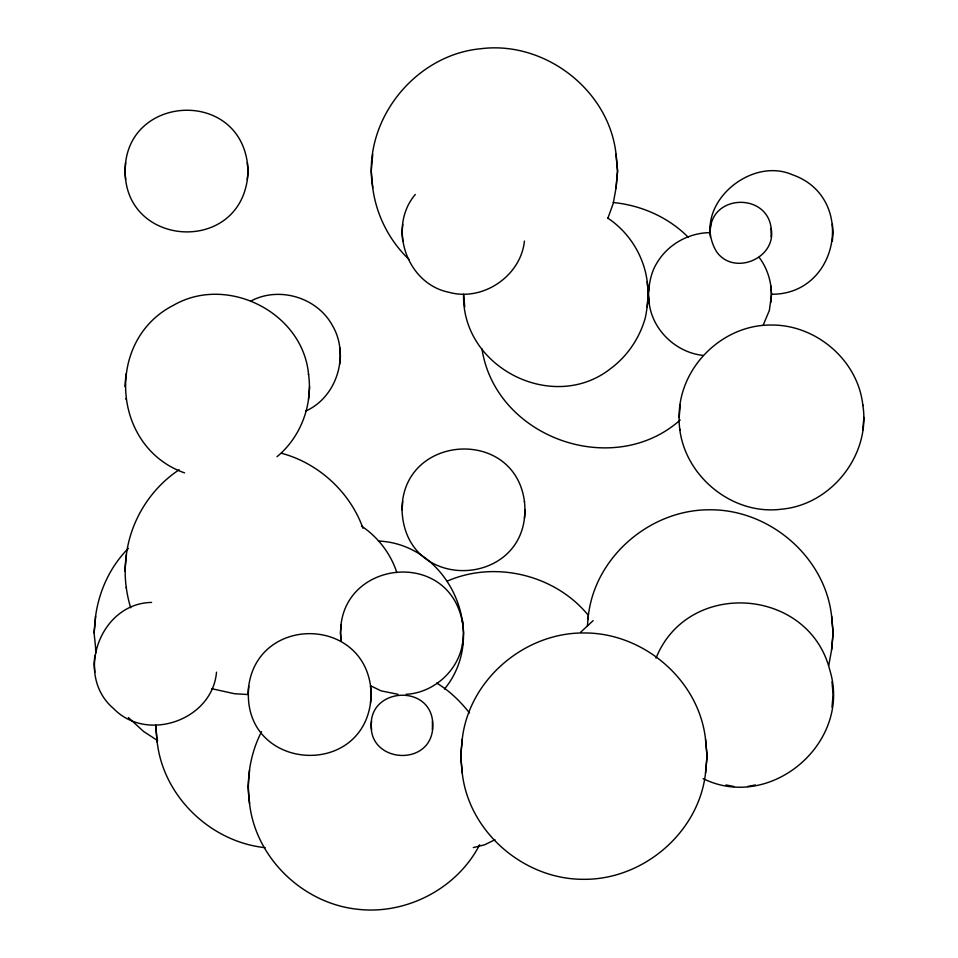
<?xml version="1.0" encoding="UTF-8"?>
<svg xmlns="http://www.w3.org/2000/svg" width="958" height="958" viewBox="0 0 958 958"><rect width="100%" height="100%" fill="white"/><g stroke="black" fill="none" stroke-linecap="round" stroke-linejoin="round"><path stroke-width="1.44" d="M96.111 652.626L94.088 632.963L95.608 616.126C99.021 590.942 110.29 566.453 128.336 548.407M184.595 472.893C111.619 447.338 104.578 340.365 173.446 305.303C227.022 274.18 303.291 312.512 308.584 374.77M130.683 607.779C125.57 591.014 123.798 572.98 126.288 555.568L126.396 554.538C130.755 520.493 150.454 488.712 179.11 469.791M308.5 373.991C312.943 404.504 300.908 437.052 276.994 456.715M524.433 501.369C533.714 587.458 405.006 596.666 402.013 509.788C402.037 434.058 515.093 426.478 524.481 501.896M587.41 625.778L588.296 616.126C594.93 556.61 650.554 509.357 709.95 509.788C769.334 509.357 824.97 556.61 831.604 616.126L833.113 632.963L831.604 649.799L828.79 665.307M862.775 404.791C871.002 454.331 831.736 504.603 781.764 509.165C729.206 516.194 677.953 470.653 679.15 417.413C678.42 367.98 722.164 324.331 771.537 325.037C816.336 324.69 858.284 360.591 862.859 405.557M710.297 228.711C713.614 193.708 767.526 193.48 771.154 228.447C776.962 257.977 734.067 276.539 716.596 251.762C690.323 208.197 748.581 155.388 792.482 174.775C856.715 197.192 839.16 294.825 771.537 294.238L769.37 310.416L763.167 325.181M759.059 257.247C768.735 270.072 773.058 286.765 770.771 302.656M125.642 162.656C116.385 248.805 245.068 257.894 248.05 171.075C245.068 84.244 116.385 93.345 125.642 179.493M94.088 632.963L95.608 616.126M151.58 602.426C99.991 603.217 74.101 675.198 113.607 708.585C146.897 743.073 212.413 720.069 216.508 672.181M124.887 386.625L126.013 373.991M124.887 571.375L126.396 554.538M247.296 179.493L248.05 171.075L247.296 162.656M248.817 686.132C239.596 772.471 368.327 781.201 371.225 694.55C369.129 613.36 250.146 613.36 248.05 694.55L234.411 693.712L211.682 688.682M261.522 731.72C250.373 753.395 246.17 778.603 249.463 802.732L249.571 803.762C255.87 858.392 303.231 903.55 357.585 909.262C406.336 914.95 457.122 888.593 479.623 844.812M308.5 399.246L309.638 386.625M305.698 411.09C337.324 396.911 349.933 354.34 332.067 324.894C316.607 297.184 278.73 286.071 250.816 301.087M607.851 218.28L613.24 203.419L616.054 187.912L617.563 171.075L616.054 154.238C609.096 89.896 544.503 40.535 480.748 48.738C414.646 54.893 362.028 120.959 372.638 186.882L372.746 187.912C376.266 215.059 389.391 240.877 409.294 259.702M341.192 624.544L340.437 632.963L341.192 641.381C331.48 560.646 451.038 544.288 462.894 625.059M415.305 194.45C387.439 227.154 406.587 283.831 448.871 292.262C482.688 301.842 520.805 276.108 524.433 241.081M370.471 702.968L371.225 694.55L370.471 686.132M371.608 721.135C365.369 763.598 433.004 768.532 432.812 725.338C433.004 682.156 365.369 687.09 371.608 729.553M402.013 509.788L402.779 501.369M432.429 729.553L432.429 721.135M444.488 689.053C489.514 634.292 449.242 544.204 378.53 541.03M462.235 739.301L460.714 756.137L462.235 772.974C468.869 832.49 524.505 879.743 583.889 879.312C643.285 879.743 698.909 832.49 705.543 772.974L707.064 756.137L705.543 739.301C698.909 679.773 643.285 632.52 583.889 632.963C524.505 632.52 468.869 679.773 462.235 739.301L460.714 756.137L462.235 772.974M524.433 518.206L525.188 509.788M616.054 187.912L617.563 171.075L616.054 154.238M588.032 618.928L588.296 616.126M464.738 306.871L463.6 294.238C461.361 367.968 553.856 414.203 611.204 368.147C627.598 355.825 639.429 338.174 645.117 318.499C649.524 300.177 646.363 279.952 656.721 263.306C667.546 244.649 688.443 232.77 709.95 232.662L710.704 224.244M679.15 417.413L680.288 404.791M705.543 772.974L707.064 756.137L705.543 739.301M771.154 236.866L771.154 228.447M832.358 241.081L833.113 232.662L832.358 224.244M831.604 649.799L833.113 632.963L831.604 616.126M703.124 778.626C770.531 812.037 852.081 742.57 829.867 670.289C809.043 587.158 687.94 578.5 656.026 658.134M862.775 430.046L863.912 417.413M94.842 655.344L94.088 663.762L94.842 672.181M249.571 770.088L248.05 786.925L249.571 803.762M339.671 364.244L340.437 355.825L339.671 347.407M372.746 154.238L371.225 171.075L372.746 187.912M402.779 224.244L402.013 232.662L402.779 241.081M462.463 645.596L463.6 632.963L462.463 620.341M462.894 640.866C459.936 669.295 434.513 692.826 406.108 694.299M649.117 285.819L647.225 306.871M831.987 707.184L833.113 694.55L831.987 681.916M580.584 632.28L593.134 620.64M680.18 420.023C613.228 479.599 495.669 437.926 481.97 348.928M494.987 839.735L484.556 844.812L473.288 847.59M447.41 581.039C495.166 560.262 555.065 574.788 588.116 615.084M755.467 784.949L747.563 786.506M613.264 202.533C641.285 205.275 668.54 217.286 688.407 237.428M397.929 694.299L381.068 690.85L370.638 685.772M703.124 355.406C675.773 352.544 651.955 329.672 649.069 302.141L647.309 282.394C644.279 256.6 629.43 232.447 607.779 218.113M733.924 786.506L726.008 784.949M265.198 847.674C210.856 841.962 163.483 796.805 157.196 742.175L155.675 725.338L157.196 742.175M281.664 453.314C318.607 463.193 350.089 492.196 362.974 528.229M361.441 526.038C377.931 537.031 390.696 553.628 396.816 572.513M436.656 683.066C449.41 690.718 460.343 701.28 469.456 712.944M157.675 740.63L143.628 731.505L128.336 717.518M680.216 429.268L680.288 430.046M125.941 398.48L126.013 399.246M126.288 587.182L126.396 588.212M95.501 648.77L95.608 649.799M770.771 285.819L771.537 294.238M709.95 232.662L710.321 236.866M647.225 281.616L649.117 302.656"/></g></svg>
